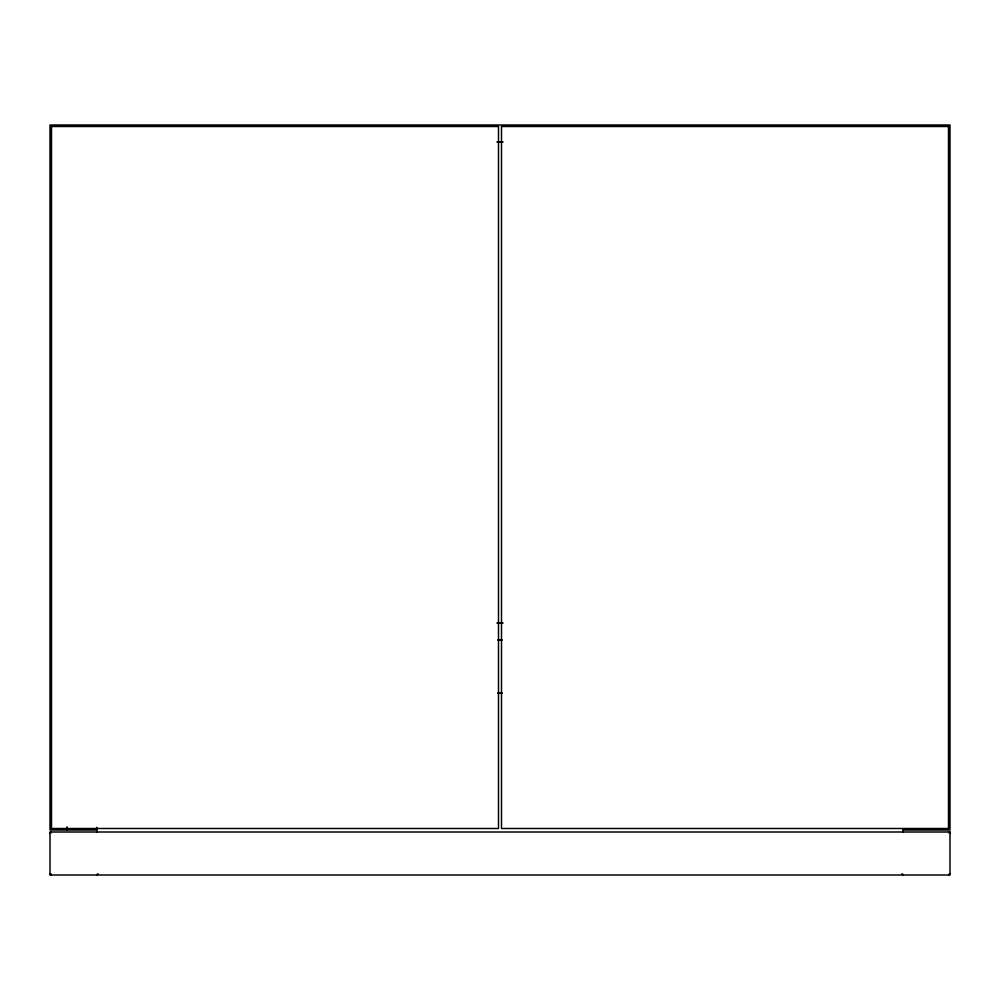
<?xml version="1.0" encoding="UTF-8"?>
<svg xmlns="http://www.w3.org/2000/svg" width="1000" height="1000" viewBox="0 0 1000 1000"><rect width="100%" height="100%" fill="white"/><g stroke="black" fill="none" stroke-linecap="round" stroke-linejoin="round"><path stroke-width="1.5" d="M98.275 874L97.312 875L97.312 874M496.875 142L503.125 142M496.875 623L503.125 623M497.663 640L502.337 640M497.663 693L502.337 693M96.875 830L50 830L50 125L950 125L950 830L903.125 830M901.725 874L902.688 875L902.688 874M903.175 828.875L903.175 832M96.825 827.312L96.825 832M67 826.875L67 830M50.963 832L50 833L50.963 833L50.963 832M950 874L949.038 875L949.038 874L950 874M498.5 126.5L51.5 126.5L51.5 828.5L498.5 828.5L498.5 126.5M948.5 126.5L501.5 126.5L501.5 828.5L948.5 828.5L948.5 126.5M950 832L50 832L50 875L950 875L950 832M950 833L949.038 833L949.038 832L950 833M50.963 874L50 874L50.963 875L50.963 874"/></g></svg>
